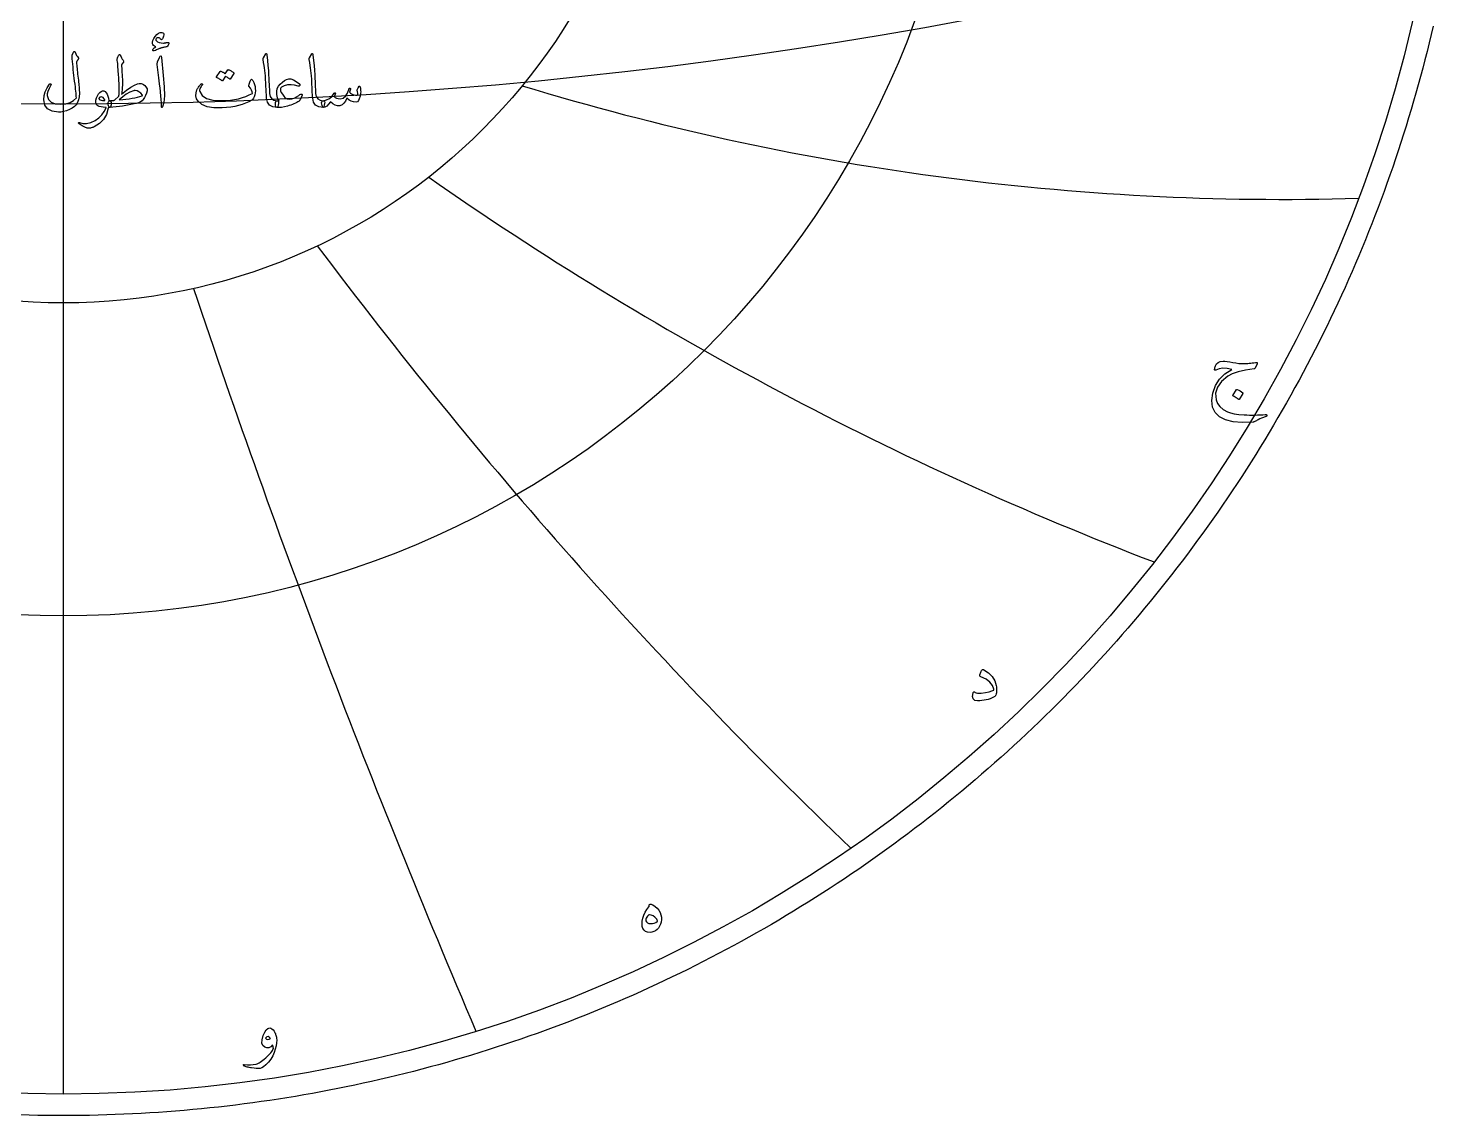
# Model space of a CAD drawing. Header units: millimetres. Extents: x -137 to 137, y -137 to 141.
# Drawn here: x -3.4 to 135, y -137.1 to -31.1 of the extents above; entities that cross this region are included whole.
import ezdxf

# ---------------------------------------------------------------- set-up
doc = ezdxf.new("R2010")
doc.units = ezdxf.units.MM
for name, color, linetype in [('CUT_OUTER', 1, 'Continuous'), ('ENGRAVE', 7, 'Continuous'), ('ENGRAVE_FINE', 8, 'Continuous'), ('TEXT', 5, 'Continuous')]:
    doc.layers.add(name, color=color, linetype=linetype)

msp = doc.modelspace()

# ---------------------------------------------------------------- linework, layer by layer
at = {"layer": 'CUT_OUTER'}
msp.add_lwpolyline([(133.5819, -30.859), (133.3901, -31.6781), (133.1932, -32.4959), (132.9913, -33.3126), (132.7844, -34.128), (132.5725, -34.9421), (132.3556, -35.7549), (132.1337, -36.5663), (131.9068, -37.3764), (131.675, -38.185), (131.4382, -38.9923), (131.1965, -39.798), (130.9499, -40.6023), (130.6983, -41.405), (130.4417, -42.2062), (130.1803, -43.0058), (129.914, -43.8037), (129.6428, -44.6), (129.3667, -45.3947), (129.0857, -46.1876), (128.7999, -46.9788), (128.5092, -47.7682), (128.2137, -48.5558), (127.9133, -49.3416), (127.6082, -50.1255), (127.2982, -50.9076), (126.9834, -51.6877), (126.6639, -52.4659), (126.3396, -53.2421), (126.0105, -54.0163), (125.6767, -54.7885), (125.3382, -55.5586), (124.9949, -56.3266), (124.6469, -57.0925), (124.2943, -57.8562), (123.9369, -58.6178), (123.5749, -59.3772), (123.2083, -60.1343), (122.837, -60.8891), (122.4611, -61.6417), (122.0805, -62.392), (121.6954, -63.1399), (121.3057, -63.8854), (120.9114, -64.6285), (120.5126, -65.3692), (120.1092, -66.1074), (119.7013, -66.8431), (119.2889, -67.5763), (118.872, -68.307), (118.4507, -69.0351), (118.0249, -69.7606), (117.5946, -70.4835), (117.1599, -71.2037), (116.7208, -71.9212), (116.2773, -72.6361), (115.8294, -73.3482), (115.3772, -74.0575), (114.9206, -74.7641), (114.4597, -75.4678), (113.9945, -76.1687), (113.525, -76.8667), (113.0512, -77.5618), (112.5732, -78.254), (112.0909, -78.9433), (111.6044, -79.6296), (111.1137, -80.3129), (110.6188, -80.9932), (110.1198, -81.6704), (109.6166, -82.3445), (109.1092, -83.0156), (108.5978, -83.6835), (108.0823, -84.3483), (107.5627, -85.0098), (107.0391, -85.6682), (106.5114, -86.3234), (105.9797, -86.9753), (105.4441, -87.624), (104.9044, -88.2693), (104.3608, -88.9113), (103.8133, -89.55), (103.2619, -90.1853), (102.7066, -90.8172), (102.1474, -91.4457), (101.5844, -92.0707), (101.0176, -92.6923), (100.4469, -93.3104), (99.8725, -93.925), (99.2943, -94.536), (98.7123, -95.1435), (98.1267, -95.7474), (97.5374, -96.3477), (96.9443, -96.9443), (96.3477, -97.5374), (95.7474, -98.1267), (95.1435, -98.7123), (94.536, -99.2943), (93.925, -99.8725), (93.3104, -100.4469), (92.6923, -101.0176), (92.0707, -101.5844), (91.4457, -102.1474), (90.8172, -102.7066), (90.1853, -103.2619), (89.55, -103.8133), (88.9113, -104.3608), (88.2693, -104.9044), (87.624, -105.4441), (86.9753, -105.9797), (86.3234, -106.5114), (85.6682, -107.0391), (85.0098, -107.5627), (84.3483, -108.0823), (83.6835, -108.5978), (83.0156, -109.1092), (82.3445, -109.6166), (81.6704, -110.1198), (80.9932, -110.6188), (80.3129, -111.1137), (79.6296, -111.6044), (78.9433, -112.0909), (78.254, -112.5732), (77.5618, -113.0512), (76.8667, -113.525), (76.1687, -113.9945), (75.4678, -114.4597), (74.7641, -114.9206), (74.0575, -115.3772), (73.3482, -115.8294), (72.6361, -116.2773), (71.9212, -116.7208), (71.2037, -117.1599), (70.4835, -117.5946), (69.7606, -118.0249), (69.0351, -118.4507), (68.307, -118.872), (67.5763, -119.2889), (66.8431, -119.7013), (66.1074, -120.1092), (65.3692, -120.5126), (64.6285, -120.9114), (63.8854, -121.3057), (63.1399, -121.6954), (62.392, -122.0805), (61.6417, -122.4611), (60.8891, -122.837), (60.1343, -123.2083), (59.3772, -123.5749), (58.6178, -123.9369), (57.8562, -124.2943), (57.0925, -124.6469), (56.3266, -124.9949), (55.5586, -125.3382), (54.7885, -125.6767), (54.0163, -126.0105), (53.2421, -126.3396), (52.4659, -126.6639), (51.6877, -126.9834), (50.9076, -127.2982), (50.1255, -127.6082), (49.3416, -127.9133), (48.5558, -128.2137), (47.7682, -128.5092), (46.9788, -128.7999), (46.1876, -129.0857), (45.3947, -129.3667), (44.6, -129.6428), (43.8037, -129.914), (43.0058, -130.1803), (42.2062, -130.4417), (41.405, -130.6983), (40.6023, -130.9499), (39.798, -131.1965), (38.9923, -131.4382), (38.185, -131.675), (37.3764, -131.9068), (36.5663, -132.1337), (35.7549, -132.3556), (34.9421, -132.5725), (34.128, -132.7844), (33.3126, -132.9913), (32.4959, -133.1932), (31.6781, -133.3901), (30.859, -133.5819), (30.0388, -133.7688), (29.2174, -133.9506), (28.395, -134.1273), (27.5714, -134.299), (26.7469, -134.4657), (25.9213, -134.6272), (25.0948, -134.7838), (24.2673, -134.9352), (23.4389, -135.0816), (22.6096, -135.2228), (21.7795, -135.359), (20.9485, -135.4901), (20.1167, -135.6161), (19.2842, -135.737), (18.451, -135.8528), (17.6171, -135.9634), (16.7825, -136.0689), (15.9473, -136.1694), (15.1115, -136.2646), (14.2751, -136.3548), (13.4381, -136.4398), (12.6007, -136.5197), (11.7628, -136.5945), (10.9245, -136.6641), (10.0857, -136.7285), (9.2466, -136.7878), (8.4071, -136.842), (7.5673, -136.891), (6.7272, -136.9349), (5.8868, -136.9736), (5.0463, -137.0071), (4.2055, -137.0355), (3.3646, -137.0587), (2.5236, -137.0768), (1.6824, -137.0897), (0.8412, -137.0974), (0, -137.1), (-0.8412, -137.0974), (-1.6824, -137.0897), (-2.5236, -137.0768), (-3.3646, -137.0587), (-4.2055, -137.0355)], dxfattribs=at)
at = {"layer": 'ENGRAVE'}
for points in [[(0, -135), (0, 135)], [(0, -135), (0, -57.8458)]]:
    msp.add_lwpolyline(points, dxfattribs=at)
for radius in [135, 88.3696, 57.8458]:
    msp.add_circle((0, 0), radius, dxfattribs=at)
for centre, radius, start, end in [((118.9058, 205.9509), 253.6997, 253.002227, 271.673443), ((223.7767, 223.7767), 328.5745, 235.063402, 249.066814), ((410.5356, 237.0228), 482.2121, 216.866787, 226.202395), ((915.0263, 245.1806), 951.4178, 198.4828131, 203.1506171)]:
    msp.add_arc(centre, radius, start, end, dxfattribs=at)
at = {"layer": 'ENGRAVE_FINE'}
msp.add_arc((0, 439.6644), 478.0886, 253.772587, 286.227413, dxfattribs=at)
at = {"layer": 'TEXT'}
for points in [[(10.0125, -32.8871), (9.9179, -32.9047), (9.8301, -32.9215), (9.7492, -32.9374), (9.675, -32.9524), (9.6081, -32.9669), (9.5489, -32.9814), (9.4974, -32.9959), (9.4536, -33.0104), (9.4092, -33.027), (9.3556, -33.0476), (9.293, -33.0724), (9.2214, -33.1012), (9.1406, -33.1345), (9.0508, -33.1728), (8.9519, -33.2162), (8.844, -33.2645), (8.7999, -33.279), (8.7623, -33.279), (8.731, -33.2645), (8.706, -33.2354), (8.6911, -33.1642), (8.7333, -33.0812), (8.8326, -32.9864), (8.9891, -32.8798), (8.8694, -32.8118), (8.7786, -32.7383), (8.7169, -32.6593), (8.6843, -32.575), (8.6779, -32.4157), (8.7169, -32.2429), (8.8013, -32.0565), (8.931, -31.8564), (9.0857, -31.6772), (9.245, -31.5534), (9.4087, -31.4849), (9.577, -31.4717), (9.6709, -31.4953), (9.7349, -31.5443), (9.7689, -31.6187), (9.773, -31.7185), (9.7567, -31.8265), (9.7294, -31.9254), (9.6913, -32.0152), (9.6423, -32.0959), (9.5933, -32.1526), (9.548, -32.1776), (9.5062, -32.1708), (9.4681, -32.1322), (9.4246, -32.0746), (9.3738, -32.0324), (9.3157, -32.0057), (9.2504, -31.9943), (9.1819, -31.9943), (9.1216, -32.0088), (9.0694, -32.0379), (9.0254, -32.0814), (8.9932, -32.134), (8.9837, -32.183), (8.9968, -32.2284), (9.0327, -32.2701), (9.1669, -32.3695), (9.3302, -32.4425), (9.5226, -32.4892), (9.744, -32.5096), (9.7632, -32.509), (9.7848, -32.5069), (9.8086, -32.5035), (9.8347, -32.4987), (9.863, -32.4931), (9.8936, -32.487), (9.9265, -32.4804), (9.9617, -32.4733), (9.9998, -32.4663), (10.0343, -32.4597), (10.0651, -32.4536), (10.0923, -32.4479), (10.1164, -32.4432), (10.1377, -32.4398), (10.1563, -32.4377), (10.1722, -32.4371), (10.2021, -32.4402), (10.2266, -32.4498), (10.2457, -32.4656), (10.2593, -32.4879), (10.2679, -32.5092), (10.272, -32.5296), (10.2715, -32.5491), (10.2665, -32.5677), (10.1962, -32.6993), (10.1304, -32.7963), (10.0692, -32.8589), (10.0125, -32.8871)], [(0.9835, -33.3806), (0.9962, -33.3584), (1.0125, -33.3425), (1.0325, -33.333), (1.056, -33.3298), (1.0796, -33.3339), (1.0996, -33.3461), (1.1159, -33.3665), (1.1286, -33.3951), (1.1962, -33.5616), (1.2683, -33.7054), (1.345, -33.8265), (1.4262, -33.925), (1.4503, -33.9603), (1.4571, -34.0012), (1.4466, -34.0474), (1.419, -34.0992), (1.4013, -34.1241), (1.3845, -34.1481), (1.3686, -34.1713), (1.3536, -34.1935), (1.3396, -34.2144), (1.3264, -34.2334), (1.3142, -34.2507), (1.3028, -34.2661), (1.2838, -34.2942), (1.2702, -34.3278), (1.262, -34.3668), (1.2593, -34.4112), (1.2679, -34.5367), (1.2792, -34.6734), (1.2933, -34.8216), (1.3101, -34.981), (1.3291, -35.1518), (1.35, -35.3339), (1.3727, -35.5274), (1.3972, -35.7322), (1.4246, -35.9366), (1.4489, -36.1287), (1.47, -36.3086), (1.4879, -36.4762), (1.5031, -36.632), (1.516, -36.7765), (1.5267, -36.9096), (1.5351, -37.0314), (1.5446, -37.392), (1.5151, -37.7336), (1.4466, -38.0562), (1.3391, -38.3596), (1.2343, -38.5379), (1.0724, -38.7026), (0.8533, -38.8536), (0.577, -38.9911), (0.2776, -39.1049), (-0.0036, -39.1852), (-0.2667, -39.232), (-0.5117, -39.2451), (-1.125, -39.1607), (-1.5641, -38.9294), (-1.829, -38.5511), (-1.9198, -38.0258), (-1.888, -37.6343), (-1.7855, -37.251), (-1.6122, -36.8758), (-1.3681, -36.5088), (-1.3495, -36.4875), (-1.33, -36.4744), (-1.3096, -36.4694), (-1.2883, -36.4725), (-1.2656, -36.4812), (-1.2484, -36.4925), (-1.2366, -36.5066), (-1.2302, -36.5233), (-1.2257, -36.5483), (-1.2266, -36.5723), (-1.233, -36.5955), (-1.2448, -36.6177), (-1.4112, -36.942), (-1.526, -37.2183), (-1.5891, -37.4465), (-1.6004, -37.6266), (-1.4793, -38.0144), (-1.2175, -38.2852), (-0.8152, -38.439), (-0.2722, -38.4758), (0.2173, -38.4227), (0.6333, -38.2998), (0.9758, -38.107), (1.2448, -37.8443), (1.2391, -37.7175), (1.2293, -37.5694), (1.2155, -37.4), (1.1976, -37.2092), (1.1751, -36.9967), (1.1477, -36.762), (1.1152, -36.505), (1.0778, -36.2258), (1.0424, -35.9377), (1.0089, -35.6542), (0.9771, -35.3752), (0.9472, -35.1008), (0.9195, -34.8309), (0.8946, -34.5655), (0.8723, -34.3046), (0.8528, -34.0483), (0.8238, -33.8016), (0.8252, -33.7734), (0.8292, -33.7471), (0.836, -33.7226), (0.8456, -33.7)], [(5.4109, -33.6419), (5.4281, -33.6233), (5.4435, -33.611), (5.4572, -33.6051), (5.469, -33.6056), (5.483, -33.612), (5.4962, -33.6237), (5.5084, -33.641), (5.5198, -33.6637), (5.5658, -33.7617), (5.6096, -33.8524), (5.6511, -33.9358), (5.6903, -34.0121), (5.7277, -34.0801), (5.7638, -34.1391), (5.7985, -34.189), (5.8319, -34.2298), (5.8564, -34.2634), (5.8645, -34.2987), (5.8564, -34.3359), (5.8319, -34.375), (5.6867, -34.5564), (5.6681, -34.5877), (5.6558, -34.6235), (5.6499, -34.6639), (5.6504, -34.7088), (5.674, -35.0513), (5.694, -35.353), (5.7103, -35.6138), (5.723, -35.8338), (5.7325, -36.0135), (5.7393, -36.1532), (5.7434, -36.253), (5.7448, -36.3129), (5.7432, -36.4898), (5.7384, -36.6576), (5.7305, -36.8164), (5.7194, -36.9661), (5.7055, -37.1067), (5.6894, -37.2383), (5.671, -37.3607), (5.6504, -37.4742), (6.1435, -37.0967), (6.5704, -36.8064), (6.931, -36.6032), (7.2254, -36.4871), (7.3565, -36.4562), (7.474, -36.4435), (7.5779, -36.4489), (7.6681, -36.4725), (7.7956, -36.5388), (7.9167, -36.6431), (8.0315, -36.7855), (8.1399, -36.9661), (8.1567, -37.0092), (8.1635, -37.0586), (8.1603, -37.1144), (8.1472, -37.1766), (8.0751, -37.3998), (7.9893, -37.6121), (7.89, -37.8135), (7.777, -38.004), (7.6672, -38.1265), (7.5121, -38.2326), (7.3116, -38.3224), (7.0657, -38.3959), (6.7366, -38.4687), (6.4098, -38.5347), (6.0852, -38.5939), (5.7629, -38.6463), (5.4433, -38.6915), (5.1269, -38.7289), (4.8137, -38.7586), (4.5036, -38.7806), (4.4687, -38.7706), (4.4365, -38.7407), (4.407, -38.6908), (4.3802, -38.6209), (4.3567, -38.5352), (4.344, -38.4522), (4.3421, -38.3719), (4.3512, -38.2943), (4.3716, -38.2267), (4.4038, -38.1764), (4.4478, -38.1433), (4.5036, -38.1274), (4.5778, -38.1233), (4.6479, -38.1183), (4.7139, -38.1124), (4.7758, -38.1056), (4.8336, -38.0988), (4.8874, -38.0929), (4.9371, -38.0879), (4.9827, -38.0838), (5.3891, -37.6919), (5.3927, -37.6749), (5.3964, -37.6529), (5.4, -37.6259), (5.4036, -37.5939), (5.4073, -37.5569), (5.4109, -37.515), (5.4145, -37.468), (5.4181, -37.4161), (5.4213, -37.3596), (5.4236, -37.2991), (5.4249, -37.2344), (5.4254, -37.1657), (5.4254, -37.0933), (5.4254, -37.0178), (5.4254, -36.9391), (5.4254, -36.8572), (5.4245, -36.7647), (5.4218, -36.654), (5.4172, -36.5252), (5.4109, -36.3782), (5.4027, -36.214), (5.3927, -36.0334), (5.3809, -35.8366), (5.3673, -35.6233), (5.336, -35.1502), (5.3075, -34.776), (5.2816, -34.5006), (5.2585, -34.3242), (5.2399, -34.2107), (5.2276, -34.1246), (5.2217, -34.0656), (5.2222, -34.0338), (5.2442, -33.9739), (5.2666, -33.9177), (5.2895, -33.8651), (5.3129, -33.8161), (5.3367, -33.7698), (5.361, -33.7254), (5.3857, -33.6827), (5.4109, -33.6419)], [(9.352, -33.9177), (9.4214, -33.7834), (9.4772, -33.7362), (9.5194, -33.7762), (9.548, -33.9032), (9.7149, -35.6814), (9.8143, -36.7728), (9.8365, -37.6447), (9.7816, -38.297), (9.6496, -38.7298), (9.6256, -38.7652), (9.6042, -38.7842), (9.5856, -38.787), (9.5698, -38.7733), (9.5571, -38.752), (9.548, -38.7244), (9.5425, -38.6903), (9.5407, -38.65), (9.5407, -38.3356), (9.5262, -38.0022), (9.4972, -37.6497), (9.4536, -37.2782), (9.4441, -37.1811), (9.4155, -36.9189), (9.3679, -36.4916), (9.3012, -35.8992), (9.1415, -34.5854), (9.1379, -34.5156), (9.1415, -34.4512), (9.1524, -34.3922), (9.1706, -34.3387)], [(19.7165, -33.5548), (19.7306, -33.533), (19.7437, -33.5185), (19.756, -33.5112), (19.7673, -33.5112), (19.7846, -33.5208), (19.8, -33.5494), (19.8136, -33.597), (19.8254, -33.6637), (19.8853, -34.2058), (19.9343, -34.707), (19.9724, -35.1674), (19.9996, -35.5871), (20.0171, -35.9459), (20.0332, -36.2675), (20.0479, -36.5519), (20.0613, -36.7992), (20.0729, -37.0092), (20.0822, -37.182), (20.0892, -37.3176), (20.094, -37.4161), (20.1584, -37.7109), (20.3008, -37.9278), (20.5213, -38.0666), (20.8198, -38.1274), (20.9028, -38.1492), (20.9558, -38.2), (20.979, -38.2798), (20.9722, -38.3887), (20.9382, -38.5601), (20.9014, -38.6826), (20.8619, -38.7561), (20.8198, -38.7806), (20.3997, -38.7253), (20.0903, -38.5592), (19.8916, -38.2825), (19.8036, -37.8951), (19.7898, -37.7098), (19.7773, -37.5241), (19.7662, -37.3378), (19.7565, -37.1512), (19.7476, -36.964), (19.7392, -36.7765), (19.7313, -36.5884), (19.7238, -36.4), (19.7102, -36.0405), (19.6911, -35.7168), (19.6666, -35.429), (19.6367, -35.177), (19.6013, -34.935), (19.5605, -34.6771), (19.5142, -34.4033), (19.4625, -34.1137), (19.4557, -34.0615), (19.4571, -34.0139), (19.4666, -33.9708), (19.4843, -33.9322)], [(24.2093, -33.5548), (24.2233, -33.533), (24.2365, -33.5185), (24.2487, -33.5112), (24.2601, -33.5112), (24.2773, -33.5208), (24.2927, -33.5494), (24.3064, -33.597), (24.3181, -33.6637), (24.378, -34.2058), (24.427, -34.707), (24.4651, -35.1674), (24.4923, -35.5871), (24.5098, -35.9459), (24.5259, -36.2675), (24.5407, -36.5519), (24.554, -36.7992), (24.5656, -37.0092), (24.5749, -37.182), (24.5819, -37.3176), (24.5867, -37.4161), (24.6511, -37.7109), (24.7935, -37.9278), (25.014, -38.0666), (25.3125, -38.1274), (25.3955, -38.1492), (25.4486, -38.2), (25.4717, -38.2798), (25.4649, -38.3887), (25.4309, -38.5601), (25.3942, -38.6826), (25.3547, -38.7561), (25.3125, -38.7806), (24.8924, -38.7253), (24.5831, -38.5592), (24.3844, -38.2825), (24.2964, -37.8951), (24.2825, -37.7098), (24.2701, -37.5241), (24.2589, -37.3378), (24.2492, -37.1512), (24.2403, -36.964), (24.232, -36.7765), (24.224, -36.5884), (24.2165, -36.4), (24.2029, -36.0405), (24.1839, -35.7168), (24.1594, -35.429), (24.1294, -35.177), (24.0941, -34.935), (24.0532, -34.6771), (24.007, -34.4033), (23.9552, -34.1137), (23.9484, -34.0615), (23.9498, -34.0139), (23.9593, -33.9708), (23.977, -33.9322)], [(16.0294, -35.1153), (16.0385, -35.1062), (16.0512, -35.1008), (16.0675, -35.0989), (16.0875, -35.1008), (16.1589, -35.1275), (16.2281, -35.157), (16.295, -35.1892), (16.3597, -35.2242), (16.4225, -35.2623), (16.484, -35.304), (16.5441, -35.3494), (16.6028, -35.3983), (16.6142, -35.4133), (16.6192, -35.4292), (16.6178, -35.446), (16.6101, -35.4637), (16.2617, -36.0153), (16.2522, -36.0225), (16.2381, -36.0225), (16.2195, -36.0153), (16.1964, -36.0008), (16.1805, -35.9874), (16.1546, -35.969), (16.1188, -35.9456), (16.073, -35.9173), (16.0167, -35.8835), (15.9496, -35.8438), (15.8716, -35.7982), (15.7827, -35.7467), (15.5069, -36.175), (15.4942, -36.1881), (15.4778, -36.1913), (15.4579, -36.1845), (15.4343, -36.1677), (15.4139, -36.1532), (15.3817, -36.1314), (15.3377, -36.1024), (15.2819, -36.0661), (15.2134, -36.0225), (15.1312, -35.9717), (15.0355, -35.9137), (14.9262, -35.8483), (14.9149, -35.8375), (14.9099, -35.8266), (14.9112, -35.8157), (14.919, -35.8048), (15.2746, -35.275), (15.2837, -35.2659), (15.2964, -35.2604), (15.3127, -35.2586), (15.3327, -35.2604), (15.3934, -35.2802), (15.4524, -35.3031), (15.5096, -35.3292), (15.5649, -35.3584), (15.6184, -35.3904), (15.6702, -35.4247), (15.7201, -35.4612), (15.7681, -35.5)], [(4.3585, -38.8604), (4.1884, -39.4579), (3.903, -39.9582), (3.5025, -40.3615), (2.9867, -40.6677), (2.9146, -40.6988), (2.8433, -40.7267), (2.773, -40.7514), (2.7036, -40.7729), (2.6356, -40.7909), (2.5694, -40.8047), (2.5049, -40.8144), (2.4423, -40.8201), (2.2863, -40.7979), (2.0794, -40.7167), (1.8218, -40.5765), (1.5133, -40.3774), (1.4802, -40.3488), (1.4607, -40.3211), (1.4548, -40.2944), (1.4625, -40.2685), (1.4797, -40.2485), (1.5024, -40.2395), (1.5305, -40.2413), (1.5641, -40.254), (1.8848, -40.3579), (2.2446, -40.3574), (2.6433, -40.2526), (3.081, -40.0435), (3.4385, -39.8008), (3.7343, -39.5155), (3.9683, -39.1875), (4.1407, -38.8169), (4.1394, -38.8037), (4.1353, -38.7933), (4.1285, -38.7856), (4.119, -38.7806), (3.869, -38.7661), (3.6562, -38.7371), (3.4807, -38.6935), (3.3423, -38.6354), (3.2353, -38.5456), (3.1681, -38.4213), (3.1409, -38.2626), (3.1536, -38.0693), (3.1577, -38.0437), (3.1627, -38.0176), (3.1686, -37.9911), (3.1754, -37.9641), (3.1831, -37.9362), (3.1917, -37.9069), (3.2013, -37.8763), (3.2117, -37.8443), (3.297, -37.637), (3.4004, -37.4651), (3.522, -37.3285), (3.6617, -37.2274), (3.8046, -37.172), (3.9357, -37.1729), (4.055, -37.2301), (4.1625, -37.3435), (4.2564, -37.5014), (4.3276, -37.6846), (4.3762, -37.8933), (4.402, -38.1274), (4.4163, -38.1272), (4.4301, -38.1265), (4.4435, -38.1253), (4.4565, -38.1237), (4.4694, -38.1222), (4.4828, -38.121), (4.4966, -38.1203), (4.5109, -38.1201), (4.5599, -38.1306), (4.598, -38.1619), (4.6252, -38.214), (4.6415, -38.2871), (4.6483, -38.3673), (4.647, -38.4485), (4.6374, -38.5307), (4.6198, -38.6137), (4.5966, -38.6867), (4.5708, -38.7389), (4.5422, -38.7702), (4.5109, -38.7806), (4.373, -38.7806), (4.3721, -38.7938), (4.3694, -38.8114), (4.3648, -38.8337), (4.3585, -38.8604)], [(6.9714, -37.1403), (6.9346, -37.1416), (6.897, -37.1457), (6.8584, -37.1525), (6.819, -37.1621), (6.4624, -37.3022), (6.1113, -37.4977), (5.7656, -37.7486), (5.4254, -38.0548), (5.7652, -38.023), (6.0877, -37.9858), (6.393, -37.9432), (6.681, -37.8951), (6.9519, -37.8411), (7.2054, -37.7808), (7.4418, -37.7141), (7.6609, -37.6411), (7.6813, -37.6325), (7.6917, -37.6211), (7.6922, -37.6071), (7.6827, -37.5903), (7.5266, -37.3988), (7.356, -37.26), (7.171, -37.1738), (6.9714, -37.1403)], [(18.3956, -36.0806), (18.4443, -36.1418), (18.489, -36.2094), (18.5296, -36.2834), (18.5661, -36.3637), (18.5986, -36.4499), (18.6269, -36.5415), (18.6512, -36.6386), (18.6714, -36.7411), (18.6977, -36.947), (18.704, -37.1512), (18.6904, -37.3535), (18.6569, -37.554), (18.606, -37.7327), (18.5407, -37.877), (18.4609, -37.9868), (18.3665, -38.0621), (18.0671, -38.2204), (17.7496, -38.3614), (17.4139, -38.4853), (17.0601, -38.5919), (16.6881, -38.6804), (16.298, -38.7498), (15.8897, -38.8001), (15.4633, -38.8314), (14.664, -38.8232), (14.0081, -38.7117), (13.4955, -38.4966), (13.1262, -38.1782), (12.9747, -37.9291), (12.9048, -37.661), (12.9166, -37.3739), (13.0101, -37.0677), (13.0416, -37.0017), (13.0781, -36.9343), (13.1196, -36.8656), (13.1661, -36.7955), (13.2176, -36.7241), (13.2741, -36.6513), (13.3356, -36.5771), (13.402, -36.5016), (13.4242, -36.4803), (13.4474, -36.4671), (13.4714, -36.4621), (13.4964, -36.4653), (13.5132, -36.4716), (13.5272, -36.4834), (13.5386, -36.5007), (13.5472, -36.5233), (13.5513, -36.5447), (13.549, -36.5651), (13.5404, -36.5846), (13.5254, -36.6032), (13.4633, -36.6771), (13.4075, -36.7538), (13.358, -36.8332), (13.3149, -36.9153), (13.2854, -36.9938), (13.2696, -37.0695), (13.2673, -37.1425), (13.2786, -37.2129), (13.5054, -37.6234), (13.9319, -37.9114), (14.5579, -38.077), (15.3835, -38.1201), (15.8373, -38.1027), (16.2699, -38.0648), (16.6811, -38.0065), (17.071, -37.9278), (17.44, -37.8287), (17.7886, -37.7091), (18.1168, -37.5692), (18.4246, -37.4088), (18.3947, -37.2591), (18.3266, -37.0931), (18.2205, -36.9107), (18.0762, -36.7121), (18.0717, -36.693), (18.0726, -36.6576), (18.0789, -36.6059), (18.0907, -36.5379), (18.0939, -36.5311), (18.0962, -36.5252), (18.0975, -36.5202), (18.098, -36.5161), (18.1216, -36.4235), (18.156, -36.3201), (18.2014, -36.2058), (18.2577, -36.0806), (18.2826, -36.0425), (18.3139, -36.0298), (18.3516, -36.0425), (18.3956, -36.0806)], [(23.2657, -37.5975), (23.0698, -38.033), (23.0448, -38.0761), (23.0208, -38.111), (22.9976, -38.1378), (22.9754, -38.1564), (22.8624, -38.2338), (22.7413, -38.3061), (22.612, -38.3735), (22.4746, -38.4358), (22.3294, -38.4941), (22.177, -38.5493), (22.0173, -38.6012), (21.8504, -38.65), (21.5383, -38.7262), (21.2625, -38.7733), (21.023, -38.7915), (20.8198, -38.7806), (20.7422, -38.7452), (20.6909, -38.6754), (20.666, -38.571), (20.6673, -38.4322), (20.6859, -38.307), (20.7127, -38.2145), (20.7476, -38.1546), (20.7907, -38.1274), (20.798, -38.1274), (20.8052, -38.1274), (20.8125, -38.1274), (20.8198, -38.1274), (20.8737, -38.1328), (20.9268, -38.1346), (20.979, -38.1328), (21.0302, -38.1274), (20.9422, -37.9972), (20.8742, -37.8534), (20.8261, -37.696), (20.798, -37.525), (20.7939, -37.2188), (20.847, -36.9461), (20.9572, -36.7071), (21.1246, -36.5016), (21.3401, -36.3097), (21.551, -36.1623), (21.7574, -36.0593), (21.9593, -36.0008), (22.177, -36.0012), (22.4238, -36.0824), (22.6996, -36.2444), (23.0044, -36.4871), (23.0389, -36.5247), (23.0552, -36.5651), (23.0534, -36.6082), (23.0335, -36.654), (23.0049, -36.6894), (22.97, -36.7084), (22.9287, -36.7111), (22.881, -36.6975), (22.5395, -36.5986), (22.197, -36.5633), (21.8536, -36.5914), (21.5093, -36.683), (21.3727, -36.7406), (21.2679, -36.8046), (21.1949, -36.8749), (21.1536, -36.9516), (21.1436, -37.0486), (21.1718, -37.1729), (21.238, -37.3245), (21.3423, -37.5032), (21.4694, -37.6837), (21.5891, -37.8189), (21.7016, -37.9087), (21.8069, -37.9532), (22.0359, -37.9759), (22.2659, -37.9496), (22.4968, -37.8743), (22.7286, -37.75), (22.9391, -37.6048), (23.048, -37.5358), (23.1351, -37.4959), (23.2004, -37.485), (23.244, -37.5032), (23.2616, -37.5254), (23.2712, -37.5485), (23.2725, -37.5726), (23.2657, -37.5975)], [(28.8327, -36.7121), (28.8485, -36.7012), (28.8671, -36.7048), (28.8885, -36.7229), (28.9125, -36.7556), (28.9384, -36.8109), (28.9579, -36.8899), (28.971, -36.9924), (28.9778, -37.1185), (28.9801, -37.2619), (28.9724, -37.4016), (28.9547, -37.5377), (28.927, -37.6701), (28.8463, -37.9278), (28.7565, -38.1129), (28.6576, -38.2254), (28.5496, -38.2653), (28.2942, -38.2503), (28.0579, -38.1836), (27.8406, -38.0652), (27.6423, -37.8951), (27.5062, -38.1632), (27.3448, -38.3723), (27.1579, -38.5225), (26.9456, -38.6137), (26.7228, -38.6336), (26.4974, -38.5774), (26.2692, -38.4449), (26.0383, -38.2362), (25.8514, -38.4744), (25.6681, -38.6445), (25.4885, -38.7466), (25.3125, -38.7806), (25.2771, -38.7606), (25.2435, -38.7008), (25.2118, -38.601), (25.1819, -38.4612), (25.171, -38.3233), (25.1891, -38.2217), (25.2363, -38.1564), (25.3125, -38.1274), (25.6473, -38.0516), (25.9403, -37.9042), (26.1916, -37.6851), (26.4012, -37.3943), (26.4126, -37.3784), (26.4248, -37.3671), (26.438, -37.3603), (26.452, -37.358), (26.4693, -37.3598), (26.4847, -37.3653), (26.4983, -37.3744), (26.5101, -37.3871), (26.5169, -37.4261), (26.501, -37.4923), (26.4624, -37.5857), (26.4012, -37.7064), (26.4815, -37.7994), (26.6062, -37.8679), (26.7755, -37.9119), (26.9891, -37.9314), (27.2554, -37.8756), (27.4881, -37.6937), (27.6872, -37.3857), (27.8528, -36.9516), (27.861, -36.9293), (27.871, -36.9135), (27.8828, -36.9039), (27.8964, -36.9008), (27.9168, -36.9026), (27.9345, -36.908), (27.9494, -36.9171), (27.9617, -36.9298), (27.9708, -36.9479), (27.9762, -36.9661), (27.978, -36.9842), (27.9762, -37.0024), (27.9036, -37.3072), (27.9885, -37.3825), (28.0905, -37.4487), (28.2098, -37.5059), (28.3464, -37.554), (28.4793, -37.5853), (28.5804, -37.5921), (28.6498, -37.5744), (28.6875, -37.5322), (28.6997, -37.4678), (28.6929, -37.3762), (28.6671, -37.2573), (28.6222, -37.1112), (28.6299, -37.07), (28.6675, -36.9897), (28.7351, -36.8704), (28.8327, -36.7121)], [(4.0101, -38.0475), (3.9339, -37.9146), (3.8504, -37.8207), (3.7597, -37.7658), (3.6617, -37.75), (3.6032, -37.7654), (3.551, -37.7899), (3.5052, -37.8234), (3.4657, -37.8661), (3.453, -37.8888), (3.4512, -37.9133), (3.4603, -37.9396), (3.4802, -37.9677), (3.5551, -38.0335), (3.6635, -38.0784), (3.8055, -38.1024), (3.981, -38.1056), (3.9992, -38.102), (4.0101, -38.0911), (4.0137, -38.0729), (4.0101, -38.0475)], [(116.4145, -63.7869), (116.2287, -64.205), (116.2118, -64.2326), (116.1919, -64.2534), (116.1692, -64.2674), (116.1435, -64.2747), (115.2847, -64.4102), (114.5661, -64.5766), (113.9879, -64.774), (113.55, -65.0024), (112.9359, -65.5032), (112.5416, -66.0534), (112.3669, -66.6529), (112.4119, -67.3018), (112.5484, -67.6531), (112.7797, -67.9637), (113.1058, -68.2337), (113.5268, -68.4631), (113.8224, -68.5656), (114.1906, -68.6489), (114.6314, -68.7127), (115.1448, -68.7573), (115.4177, -68.7703), (115.6868, -68.7785), (115.9519, -68.7819), (116.2132, -68.7805), (116.4697, -68.7747), (116.7203, -68.765), (116.9651, -68.7515), (117.2042, -68.734), (117.2603, -68.7302), (117.3048, -68.734), (117.3377, -68.7456), (117.359, -68.765), (117.3706, -68.7887), (117.3745, -68.8134), (117.3706, -68.839), (117.359, -68.8656), (117.3505, -68.8799), (117.3406, -68.8918), (117.3293, -68.9012), (117.3164, -68.9082), (117.3026, -68.9143), (117.2884, -68.9208), (117.2736, -68.9278), (117.2584, -68.9353), (117.0353, -69.0065), (116.8384, -69.0805), (116.6676, -69.1574), (116.5229, -69.2373), (116.4302, -69.2948), (116.3458, -69.3437), (116.2696, -69.3839), (116.2016, -69.4153), (116.1428, -69.4395), (116.0942, -69.4579), (116.0557, -69.4705), (116.0274, -69.4773), (114.9687, -69.5165), (114.0687, -69.4405), (113.3274, -69.2494), (112.7448, -68.9431), (112.3239, -68.5231), (112.0751, -67.9985), (111.9987, -67.3695), (112.0945, -66.636), (112.348, -65.8971), (112.7448, -65.2676), (113.2848, -64.7474), (113.968, -64.3366), (113.4842, -64.2442), (113.0622, -64.2224), (112.7022, -64.2713), (112.4042, -64.3908), (112.378, -64.4005), (112.3539, -64.4063), (112.3316, -64.4082), (112.3113, -64.4063), (112.2943, -64.4), (112.2822, -64.3889), (112.275, -64.3729), (112.2726, -64.3521), (112.2832, -64.2558), (112.2997, -64.1605), (112.3219, -64.0661), (112.35, -63.9727), (112.4487, -63.7913), (112.6055, -63.6573), (112.8203, -63.5706), (113.0932, -63.5315), (113.2659, -63.5329), (113.4822, -63.5527), (113.7421, -63.591), (114.0455, -63.6476), (114.3585, -63.7042), (114.6474, -63.7424), (114.9121, -63.7623), (115.1526, -63.7637), (115.2682, -63.7586), (115.3906, -63.7511), (115.5198, -63.7412), (115.6558, -63.7289), (115.7985, -63.7136), (115.948, -63.695), (116.1043, -63.673), (116.2674, -63.6476), (116.3608, -63.6447), (116.4164, -63.6669), (116.4343, -63.7144), (116.4145, -63.7869)], [(114.4171, -66.2953), (114.4268, -66.2856), (114.4403, -66.2798), (114.4577, -66.2779), (114.479, -66.2798), (114.6295, -66.3408), (114.7713, -66.4153), (114.9043, -66.5034), (115.0287, -66.605), (115.0408, -66.6205), (115.0461, -66.636), (115.0447, -66.6515), (115.0364, -66.6669), (114.6726, -67.2553), (114.659, -67.2694), (114.6416, -67.2727), (114.6203, -67.2655), (114.5951, -67.2476), (114.5734, -67.2321), (114.539, -67.2089), (114.4921, -67.1779), (114.4326, -67.1392), (114.3595, -67.0927), (114.2719, -67.0385), (114.1698, -66.9766), (114.0532, -66.9069), (114.0377, -66.8953), (114.03, -66.8837), (114.03, -66.8721), (114.0377, -66.8605)], [(89.3692, -94.1195), (89.3999, -94.0273), (89.4302, -93.9443), (89.4599, -93.8705), (89.4892, -93.8059), (89.5175, -93.7501), (89.5443, -93.7024), (89.5697, -93.663), (89.5937, -93.6318), (89.631, -93.6018), (89.6731, -93.5892), (89.72, -93.594), (89.7718, -93.6163), (90.23, -93.9235), (90.5827, -94.2801), (90.83, -94.6861), (90.9718, -95.1414), (90.9916, -95.2716), (91.0047, -95.3988), (91.011, -95.5232), (91.0105, -95.6447), (91.0027, -95.7622), (90.9872, -95.875), (90.964, -95.9829), (90.9331, -96.0859), (90.9055, -96.1411), (90.8692, -96.1905), (90.8242, -96.234), (90.7705, -96.2718), (90.5856, -96.3622), (90.395, -96.4401), (90.1985, -96.5055), (89.9963, -96.5582), (89.7892, -96.5993), (89.5782, -96.6298), (89.3634, -96.6497), (89.1447, -96.6588), (88.8853, -96.6153), (88.7266, -96.4692), (88.6685, -96.2205), (88.7111, -95.8692), (88.7256, -95.8309), (88.746, -95.8014), (88.7721, -95.7806), (88.804, -95.7685), (88.8316, -95.7719), (88.8602, -95.7821), (88.8897, -95.799), (88.9202, -95.8227), (89.0145, -95.8735), (89.1427, -95.9021), (89.3048, -95.9084), (89.5008, -95.8924), (89.9261, -95.8305), (90.2731, -95.7608), (90.5416, -95.6834), (90.7318, -95.5982), (90.7414, -95.5866), (90.7472, -95.5672), (90.7492, -95.5401), (90.7472, -95.5053), (90.6161, -95.1395), (90.3621, -94.8163), (89.9852, -94.5356), (89.4853, -94.2976), (89.42, -94.2632), (89.3789, -94.2221), (89.3619, -94.1742), (89.3692, -94.1195)], [(57.1561, -116.5197), (57.2224, -116.4893), (57.2974, -116.483), (57.3811, -116.5009), (57.4735, -116.543), (57.7034, -116.6968), (57.8974, -116.872), (58.0556, -117.0684), (58.1781, -117.2862), (58.2627, -117.5131), (58.3077, -117.7449), (58.3131, -117.9815), (58.2787, -118.223), (58.2163, -118.4431), (58.1297, -118.6391), (58.0189, -118.8109), (57.8839, -118.9584), (57.7314, -119.077), (57.5684, -119.1617), (57.3947, -119.2125), (57.2103, -119.2294), (56.9693, -119.212), (56.7729, -119.1443), (56.621, -119.0262), (56.5135, -118.8578), (56.4492, -118.6531), (56.4264, -118.4184), (56.4453, -118.1538), (56.5058, -117.8591), (56.604, -117.5533), (56.7361, -117.263), (56.9021, -116.9881), (57.1019, -116.7288), (57.1087, -116.7167), (57.1135, -116.6959), (57.1164, -116.6664), (57.1174, -116.6281), (57.1198, -116.5865), (57.1271, -116.5546), (57.1392, -116.5323), (57.1561, -116.5197)], [(57.8916, -118.1843), (57.924, -118.1436), (57.9284, -118.0914), (57.9047, -118.0275), (57.8529, -117.952), (57.6734, -117.7565), (57.4987, -117.6191), (57.3289, -117.5397), (57.1639, -117.5184), (57.0855, -117.5325), (57.0129, -117.5746), (56.9461, -117.6447), (56.8852, -117.743), (56.8363, -117.8489), (56.8058, -117.9423), (56.7937, -118.0231), (56.8, -118.0914), (56.8542, -118.2167), (56.9471, -118.3062), (57.0787, -118.3599), (57.249, -118.3778), (57.4372, -118.3657), (57.6071, -118.3294), (57.7585, -118.2689), (57.8916, -118.1843)], [(19.4774, -129.2909), (19.6187, -128.9628), (19.7716, -128.7296), (19.9361, -128.5912), (20.1122, -128.5476), (20.2226, -128.567), (20.329, -128.6251), (20.4316, -128.7218), (20.5303, -128.8573), (20.5777, -128.9357), (20.6193, -129.016), (20.6552, -129.0983), (20.6852, -129.1825), (20.7108, -129.2691), (20.7335, -129.3586), (20.7534, -129.451), (20.7703, -129.5464), (20.7863, -129.7588), (20.7722, -130.0089), (20.7282, -130.2968), (20.6542, -130.6225), (20.5448, -130.9597), (20.3948, -131.2825), (20.2042, -131.5907), (19.9729, -131.8844), (19.7305, -132.1404), (19.5142, -132.3276), (19.324, -132.4462), (19.16, -132.496), (18.9926, -132.5047), (18.8, -132.4999), (18.5822, -132.4815), (18.3393, -132.4496), (18.2162, -132.4295), (18.1022, -132.408), (17.9975, -132.385), (17.9019, -132.3605), (17.8151, -132.3356), (17.7364, -132.3112), (17.666, -132.2872), (17.6039, -132.2638), (17.5671, -132.2435), (17.5419, -132.2212), (17.5284, -132.197), (17.5264, -132.1709), (17.5385, -132.1447), (17.5593, -132.1283), (17.5889, -132.1215), (17.6271, -132.1244), (17.9256, -132.1535), (18.2174, -132.1554), (18.5024, -132.1302), (18.7806, -132.078), (18.8665, -132.0514), (18.9616, -132.0102), (19.0659, -131.9546), (19.1793, -131.8844), (19.302, -131.7997), (19.4339, -131.7005), (19.5749, -131.5868), (19.7252, -131.4586), (19.8722, -131.326), (20.0039, -131.1993), (20.12, -131.0783), (20.2206, -130.9631), (20.3053, -130.8533), (20.3735, -130.7483), (20.4253, -130.6481), (20.4606, -130.5528), (20.4403, -130.4086), (20.4181, -130.3012), (20.3939, -130.2305), (20.3677, -130.1967), (20.2105, -130.382), (20.0329, -130.4812), (19.835, -130.4943), (19.6168, -130.4212), (19.4368, -130.2635), (19.3535, -130.0225), (19.3671, -129.6983), (19.4774, -129.2909)], [(20.1819, -129.5773), (20.0677, -129.4389), (19.9497, -129.3876), (19.8277, -129.4235), (19.7019, -129.5464), (19.8045, -129.6296), (19.9187, -129.6625), (20.0445, -129.6451), (20.1819, -129.5773)]]:
    msp.add_lwpolyline(points, close=True, dxfattribs=at)

doc.saveas('drawing.dxf')
